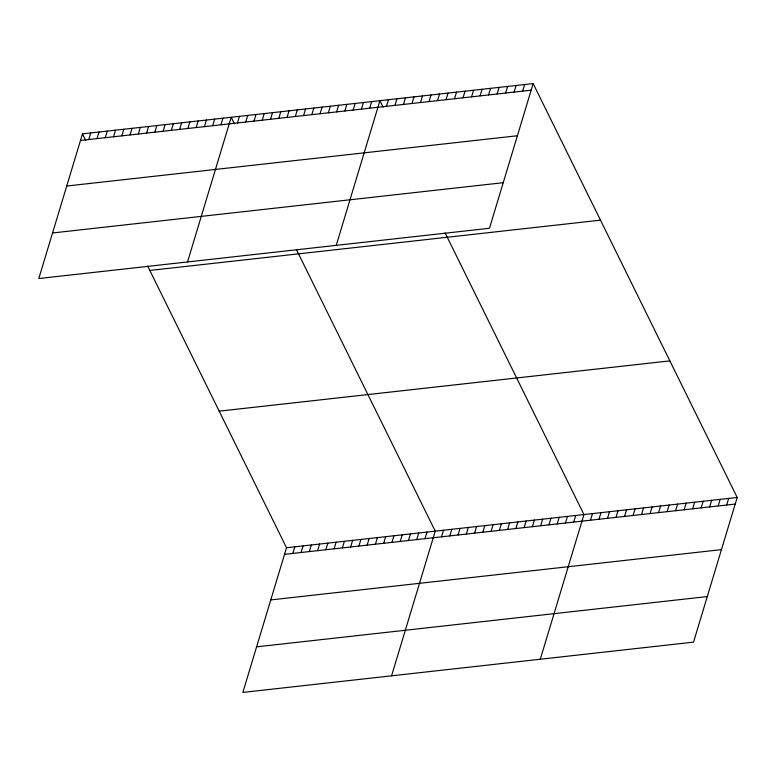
<?xml version="1.0" encoding="UTF-8"?>
<svg xmlns="http://www.w3.org/2000/svg" width="776" height="776" viewBox="0 0 776 776"><rect width="100%" height="100%" fill="white"/><g stroke="black" fill="none" stroke-linecap="round" stroke-linejoin="round"><path stroke-width="1.16" d="M82.479 133.86L38.8 278.535L489.472 228.26L533.151 83.585L82.479 133.86L85.69 140.369M88.745 139.544L90.743 132.939M97.01 138.623L99.008 132.017M105.274 137.701L107.263 131.096M113.538 136.78L115.527 130.174M121.793 135.858L123.791 129.252M130.058 134.937L132.056 128.331M138.322 134.015L140.32 127.409M146.586 133.094L148.575 126.488M154.851 132.172L156.839 125.566M163.106 131.251L165.104 124.645M171.37 130.329L173.368 123.723M179.634 129.408L181.623 122.802M187.899 128.486L189.887 121.88M196.153 127.565L198.152 120.959M204.418 126.643L206.416 120.037M212.682 125.722L214.68 119.116M220.947 124.8L222.935 118.194M187.52 261.949L231.2 117.273L234.41 123.772M237.466 122.957L239.464 116.352M245.73 122.036L247.728 115.43M253.995 121.114L255.983 114.508M262.259 120.193L264.247 113.587M270.514 119.271L272.512 112.666M278.778 118.34L280.776 111.744M287.042 117.418L289.041 110.822M295.307 116.497L297.295 109.891M303.571 115.576L305.56 108.97M311.826 114.654L313.824 108.048M320.09 113.733L322.089 107.127M328.355 112.811L330.343 106.205M336.619 111.889L338.608 105.284M344.874 110.968L346.872 104.362M353.138 110.046L355.136 103.441M361.403 109.125L363.401 102.519M369.667 108.203L371.655 101.598M336.241 245.352L379.92 100.676L383.131 107.185M386.438 106.331L388.436 99.726M394.955 105.381L396.943 98.775M403.462 104.43L405.46 97.824M411.978 103.48L413.977 96.874M420.495 102.529L422.483 95.933M147.683 266.11L286.528 547.74L242.849 692.415L693.521 642.14L737.2 497.464L533.151 83.585M429.002 101.588L431 94.982M292.795 553.424L294.793 546.818M301.059 552.502L303.057 545.897M437.519 100.638L439.507 94.032M309.323 551.581L311.321 544.975M446.025 99.687L448.024 93.081M317.588 550.659L319.576 544.054M454.542 98.736L456.54 92.131M325.852 549.738L327.841 543.132M463.059 97.786L465.047 91.18M334.107 548.816L336.105 542.211M471.565 96.835L473.564 90.229M342.371 547.895L344.369 541.289M480.082 95.884L482.071 89.279M350.636 546.973L352.624 540.368M488.589 94.934L490.587 88.328M358.9 546.052L360.889 539.446M497.106 93.983L499.094 87.378M367.155 545.13L369.153 538.525M505.613 93.033L507.611 86.427M375.419 544.209L377.417 537.603M514.129 92.082L516.127 85.476M383.683 543.287L385.682 536.682M522.646 91.141L524.634 84.535M391.948 542.366L393.936 535.76M400.212 541.444L402.201 534.839M408.467 540.523L410.465 533.917M416.731 539.601L418.73 532.996M424.996 538.68L426.994 532.074M391.57 675.828L435.249 531.153L296.403 249.513M441.515 536.837L443.513 530.231M449.779 535.915L451.777 529.31M458.044 534.994L460.042 528.388M466.308 534.072L468.297 527.467M474.572 533.151L476.561 526.545M482.827 532.229L484.825 525.624M491.092 531.298L493.09 524.702M499.356 530.377L501.354 523.781M507.62 529.455L509.609 522.849M515.885 528.534L517.873 521.928M524.139 527.612L526.138 521.006M532.404 526.691L534.402 520.085M540.668 525.769L542.657 519.163M548.933 524.848L550.921 518.242M557.187 523.926L559.186 517.32M565.452 523.005L567.45 516.399M573.716 522.083L575.714 515.477M540.29 659.231L583.969 514.556L445.123 232.926M590.487 520.211L592.486 513.605M599.004 519.26L601.002 512.655M607.521 518.31L609.509 511.704M616.028 517.359L618.026 510.763M624.544 516.418L626.533 509.813M633.051 515.468L635.049 508.862M641.568 514.517L643.556 507.911M650.075 513.567L652.073 506.961M658.591 512.616L660.589 506.01M667.108 511.665L669.096 505.06M675.615 510.715L677.613 504.109M684.131 509.764L686.12 503.158M692.638 508.813L694.636 502.208M701.155 507.863L703.153 501.257M709.671 506.912L711.66 500.307M718.178 505.962L720.177 499.366M726.695 505.021L728.683 498.415M80.481 140.466L531.153 90.191M66.726 186.036L517.398 135.751M52.555 232.975L503.226 182.69M149.816 270.446L600.488 220.161M219.191 411.164L669.863 360.879M286.528 547.74L737.2 497.464M284.54 554.345L735.202 504.07M270.775 599.916L721.447 549.631M256.604 646.854L707.275 596.569"/></g></svg>
